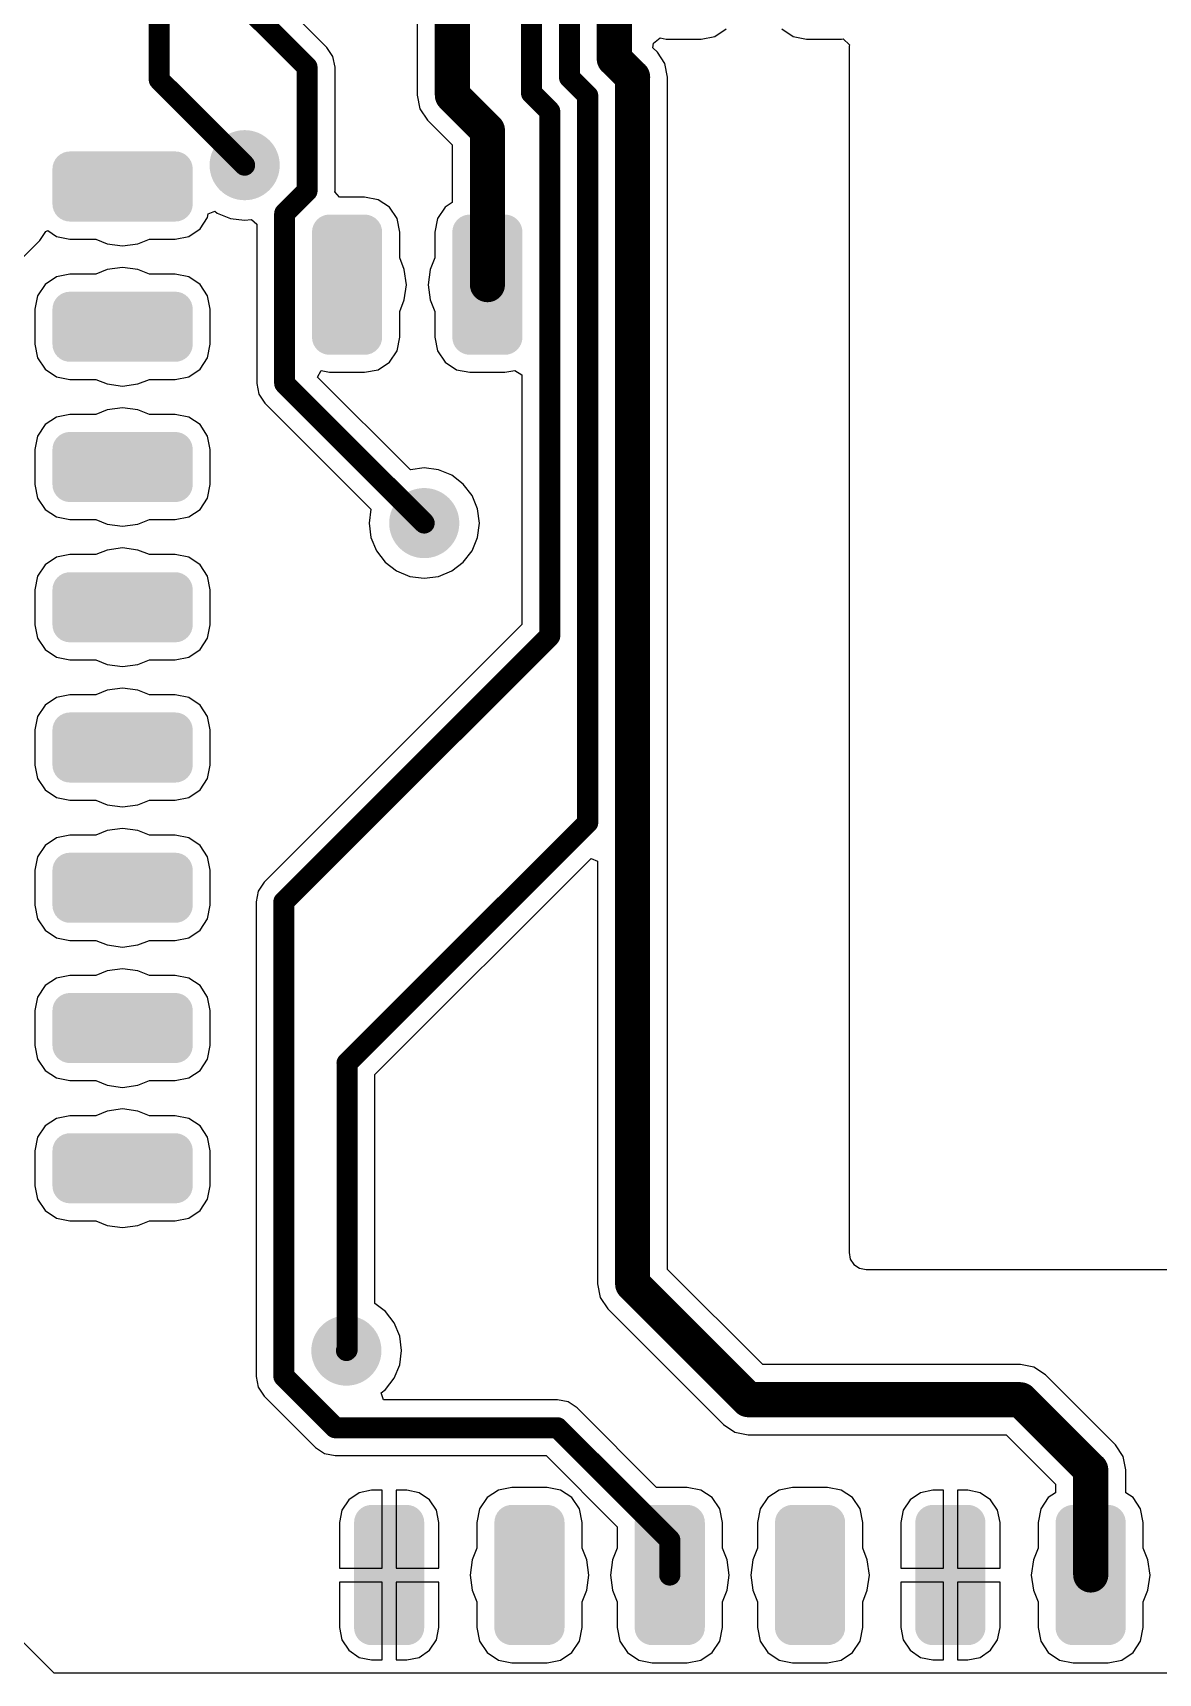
# Model space of a CAD drawing. Header units: millimetres. Extents: x 0 to 2.36, y 0 to 2.36.
# Drawn here: x 0.676 to 1.478, y 0 to 1.17 of the extents above; entities that cross this region are included whole.
import ezdxf

# ---------------------------------------------------------------- set-up
doc = ezdxf.new("R2010")
doc.units = ezdxf.units.MM
doc.header["$MEASUREMENT"] = 0
for name, color, linetype in [('PadHoleLayer', 156, 'Continuous'), ('TopLayer', 1, 'Continuous'), ('ViaHoleLayer', 16, 'Continuous')]:
    doc.layers.add(name, color=color, linetype=linetype)

# ---------------------------------------------------------------- blocks, each defined once
blk = doc.blocks.new('___6_______B_6')
at = {"layer": 'PadHoleLayer'}
h = blk.add_hatch(color=156, dxfattribs=at)
edge = h.paths.add_edge_path()
edge.add_arc((0, 0), 0.0169, 0, 360)
h = blk.add_hatch(color=156, dxfattribs=at)
edge = h.paths.add_edge_path()
edge.add_arc((0, -0.1), 0.0169, 0, 360)
h = blk.add_hatch(color=156, dxfattribs=at)
edge = h.paths.add_edge_path()
edge.add_arc((0, -0.2), 0.0169, 0, 360)
h = blk.add_hatch(color=156, dxfattribs=at)
edge = h.paths.add_edge_path()
edge.add_arc((0, -0.3), 0.0169, 0, 360)
h = blk.add_hatch(color=156, dxfattribs=at)
edge = h.paths.add_edge_path()
edge.add_arc((0, -0.4), 0.0169, 0, 360)
h = blk.add_hatch(color=156, dxfattribs=at)
edge = h.paths.add_edge_path()
edge.add_arc((0, -0.5), 0.0169, 0, 360)
at = {"layer": 'TopLayer'}
h = blk.add_hatch(color=1, dxfattribs=at)
edge = h.paths.add_edge_path()
edge.add_arc((0.0375, 0.0125), 0.0125, 0, 90)
edge.add_line((0.0375, 0.025), (-0.0375, 0.025))
edge.add_arc((-0.0375, 0.0125), 0.0125, 90, 180)
edge.add_line((-0.05, 0.0125), (-0.05, -0.0125))
edge.add_arc((-0.0375, -0.0125), 0.0125, 180, 270)
edge.add_line((-0.0375, -0.025), (0.0375, -0.025))
edge.add_arc((0.0375, -0.0125), 0.0125, 270, 360)
edge.add_line((0.05, -0.0125), (0.05, 0.0125))
h = blk.add_hatch(color=1, dxfattribs=at)
edge = h.paths.add_edge_path()
edge.add_arc((0.0375, -0.0875), 0.0125, 0, 90)
edge.add_line((0.0375, -0.075), (-0.0375, -0.075))
edge.add_arc((-0.0375, -0.0875), 0.0125, 90, 180)
edge.add_line((-0.05, -0.0875), (-0.05, -0.1125))
edge.add_arc((-0.0375, -0.1125), 0.0125, 180, 270)
edge.add_line((-0.0375, -0.125), (0.0375, -0.125))
edge.add_arc((0.0375, -0.1125), 0.0125, 270, 360)
edge.add_line((0.05, -0.1125), (0.05, -0.0875))
h = blk.add_hatch(color=1, dxfattribs=at)
edge = h.paths.add_edge_path()
edge.add_arc((0.0375, -0.1875), 0.0125, 0, 90)
edge.add_line((0.0375, -0.175), (-0.0375, -0.175))
edge.add_arc((-0.0375, -0.1875), 0.0125, 90, 180)
edge.add_line((-0.05, -0.1875), (-0.05, -0.2125))
edge.add_arc((-0.0375, -0.2125), 0.0125, 180, 270)
edge.add_line((-0.0375, -0.225), (0.0375, -0.225))
edge.add_arc((0.0375, -0.2125), 0.0125, 270, 360)
edge.add_line((0.05, -0.2125), (0.05, -0.1875))
h = blk.add_hatch(color=1, dxfattribs=at)
edge = h.paths.add_edge_path()
edge.add_arc((0.0375, -0.2875), 0.0125, 0, 90)
edge.add_line((0.0375, -0.275), (-0.0375, -0.275))
edge.add_arc((-0.0375, -0.2875), 0.0125, 90, 180)
edge.add_line((-0.05, -0.2875), (-0.05, -0.3125))
edge.add_arc((-0.0375, -0.3125), 0.0125, 180, 270)
edge.add_line((-0.0375, -0.325), (0.0375, -0.325))
edge.add_arc((0.0375, -0.3125), 0.0125, 270, 360)
edge.add_line((0.05, -0.3125), (0.05, -0.2875))
h = blk.add_hatch(color=1, dxfattribs=at)
edge = h.paths.add_edge_path()
edge.add_arc((0.0375, -0.3875), 0.0125, 0, 90)
edge.add_line((0.0375, -0.375), (-0.0375, -0.375))
edge.add_arc((-0.0375, -0.3875), 0.0125, 90, 180)
edge.add_line((-0.05, -0.3875), (-0.05, -0.4125))
edge.add_arc((-0.0375, -0.4125), 0.0125, 180, 270)
edge.add_line((-0.0375, -0.425), (0.0375, -0.425))
edge.add_arc((0.0375, -0.4125), 0.0125, 270, 360)
edge.add_line((0.05, -0.4125), (0.05, -0.3875))
h = blk.add_hatch(color=1, dxfattribs=at)
edge = h.paths.add_edge_path()
edge.add_arc((0.0375, -0.4875), 0.0125, 0, 90)
edge.add_line((0.0375, -0.475), (-0.0375, -0.475))
edge.add_arc((-0.0375, -0.4875), 0.0125, 90, 180)
edge.add_line((-0.05, -0.4875), (-0.05, -0.5125))
edge.add_arc((-0.0375, -0.5125), 0.0125, 180, 270)
edge.add_line((-0.0375, -0.525), (0.0375, -0.525))
edge.add_arc((0.0375, -0.5125), 0.0125, 270, 360)
edge.add_line((0.05, -0.5125), (0.05, -0.4875))
blk = doc.blocks.new('WEMOS_D1_MINI_11')
at = {"layer": 'PadHoleLayer'}
h = blk.add_hatch(color=156, dxfattribs=at)
edge = h.paths.add_edge_path()
edge.add_arc((0, 0.7), 0.0169, 0, 360)
h = blk.add_hatch(color=156, dxfattribs=at)
edge = h.paths.add_edge_path()
edge.add_arc((0.9, 0.7), 0.0169, 0, 360)
h = blk.add_hatch(color=156, dxfattribs=at)
edge = h.paths.add_edge_path()
edge.add_arc((0, 0.6), 0.0169, 0, 360)
h = blk.add_hatch(color=156, dxfattribs=at)
edge = h.paths.add_edge_path()
edge.add_arc((0.9, 0.6), 0.0169, 0, 360)
h = blk.add_hatch(color=156, dxfattribs=at)
edge = h.paths.add_edge_path()
edge.add_arc((0, 0.5), 0.0169, 0, 360)
h = blk.add_hatch(color=156, dxfattribs=at)
edge = h.paths.add_edge_path()
edge.add_arc((0.9, 0.5), 0.0169, 0, 360)
h = blk.add_hatch(color=156, dxfattribs=at)
edge = h.paths.add_edge_path()
edge.add_arc((0, 0.4), 0.0169, 0, 360)
h = blk.add_hatch(color=156, dxfattribs=at)
edge = h.paths.add_edge_path()
edge.add_arc((0.9, 0.4), 0.0169, 0, 360)
h = blk.add_hatch(color=156, dxfattribs=at)
edge = h.paths.add_edge_path()
edge.add_arc((0, 0.3), 0.0169, 0, 360)
h = blk.add_hatch(color=156, dxfattribs=at)
edge = h.paths.add_edge_path()
edge.add_arc((0.9, 0.3), 0.0169, 0, 360)
h = blk.add_hatch(color=156, dxfattribs=at)
edge = h.paths.add_edge_path()
edge.add_arc((0, 0.2), 0.0169, 0, 360)
h = blk.add_hatch(color=156, dxfattribs=at)
edge = h.paths.add_edge_path()
edge.add_arc((0.9, 0.2), 0.0169, 0, 360)
h = blk.add_hatch(color=156, dxfattribs=at)
edge = h.paths.add_edge_path()
edge.add_arc((0, 0.1), 0.0169, 0, 360)
h = blk.add_hatch(color=156, dxfattribs=at)
edge = h.paths.add_edge_path()
edge.add_arc((0.9, 0.1), 0.0169, 0, 360)
h = blk.add_hatch(color=156, dxfattribs=at)
edge = h.paths.add_edge_path()
edge.add_arc((0, 0), 0.0169, 0, 360)
h = blk.add_hatch(color=156, dxfattribs=at)
edge = h.paths.add_edge_path()
edge.add_arc((0.9, 0), 0.0169, 0, 360)
at = {"layer": 'TopLayer'}
h = blk.add_hatch(color=1, dxfattribs=at)
edge = h.paths.add_edge_path()
edge.add_arc((-0.0375, 0.6875), 0.0125, 180, 270)
edge.add_line((-0.0375, 0.675), (0.0375, 0.675))
edge.add_arc((0.0375, 0.6875), 0.0125, 270, 360)
edge.add_line((0.05, 0.6875), (0.05, 0.7125))
edge.add_arc((0.0375, 0.7125), 0.0125, 0, 90)
edge.add_line((0.0375, 0.725), (-0.0375, 0.725))
edge.add_arc((-0.0375, 0.7125), 0.0125, 90, 180)
edge.add_line((-0.05, 0.7125), (-0.05, 0.6875))
h = blk.add_hatch(color=1, dxfattribs=at)
edge = h.paths.add_edge_path()
edge.add_arc((0.8625, 0.6875), 0.0125, 180, 270)
edge.add_line((0.8625, 0.675), (0.9375, 0.675))
edge.add_arc((0.9375, 0.6875), 0.0125, 270, 360)
edge.add_line((0.95, 0.6875), (0.95, 0.7125))
edge.add_arc((0.9375, 0.7125), 0.0125, 0, 90)
edge.add_line((0.9375, 0.725), (0.8625, 0.725))
edge.add_arc((0.8625, 0.7125), 0.0125, 90, 180)
edge.add_line((0.85, 0.7125), (0.85, 0.6875))
h = blk.add_hatch(color=1, dxfattribs=at)
edge = h.paths.add_edge_path()
edge.add_arc((-0.0375, 0.5875), 0.0125, 180, 270)
edge.add_line((-0.0375, 0.575), (0.0375, 0.575))
edge.add_arc((0.0375, 0.5875), 0.0125, 270, 360)
edge.add_line((0.05, 0.5875), (0.05, 0.6125))
edge.add_arc((0.0375, 0.6125), 0.0125, 0, 90)
edge.add_line((0.0375, 0.625), (-0.0375, 0.625))
edge.add_arc((-0.0375, 0.6125), 0.0125, 90, 180)
edge.add_line((-0.05, 0.6125), (-0.05, 0.5875))
h = blk.add_hatch(color=1, dxfattribs=at)
edge = h.paths.add_edge_path()
edge.add_arc((0.8625, 0.5875), 0.0125, 180, 270)
edge.add_line((0.8625, 0.575), (0.9375, 0.575))
edge.add_arc((0.9375, 0.5875), 0.0125, 270, 360)
edge.add_line((0.95, 0.5875), (0.95, 0.6125))
edge.add_arc((0.9375, 0.6125), 0.0125, 0, 90)
edge.add_line((0.9375, 0.625), (0.8625, 0.625))
edge.add_arc((0.8625, 0.6125), 0.0125, 90, 180)
edge.add_line((0.85, 0.6125), (0.85, 0.5875))
h = blk.add_hatch(color=1, dxfattribs=at)
edge = h.paths.add_edge_path()
edge.add_arc((-0.0375, 0.4875), 0.0125, 180, 270)
edge.add_line((-0.0375, 0.475), (0.0375, 0.475))
edge.add_arc((0.0375, 0.4875), 0.0125, 270, 360)
edge.add_line((0.05, 0.4875), (0.05, 0.5125))
edge.add_arc((0.0375, 0.5125), 0.0125, 0, 90)
edge.add_line((0.0375, 0.525), (-0.0375, 0.525))
edge.add_arc((-0.0375, 0.5125), 0.0125, 90, 180)
edge.add_line((-0.05, 0.5125), (-0.05, 0.4875))
h = blk.add_hatch(color=1, dxfattribs=at)
edge = h.paths.add_edge_path()
edge.add_arc((0.8625, 0.4875), 0.0125, 180, 270)
edge.add_line((0.8625, 0.475), (0.9375, 0.475))
edge.add_arc((0.9375, 0.4875), 0.0125, 270, 360)
edge.add_line((0.95, 0.4875), (0.95, 0.5125))
edge.add_arc((0.9375, 0.5125), 0.0125, 0, 90)
edge.add_line((0.9375, 0.525), (0.8625, 0.525))
edge.add_arc((0.8625, 0.5125), 0.0125, 90, 180)
edge.add_line((0.85, 0.5125), (0.85, 0.4875))
h = blk.add_hatch(color=1, dxfattribs=at)
edge = h.paths.add_edge_path()
edge.add_arc((-0.0375, 0.3875), 0.0125, 180, 270)
edge.add_line((-0.0375, 0.375), (0.0375, 0.375))
edge.add_arc((0.0375, 0.3875), 0.0125, 270, 360)
edge.add_line((0.05, 0.3875), (0.05, 0.4125))
edge.add_arc((0.0375, 0.4125), 0.0125, 0, 90)
edge.add_line((0.0375, 0.425), (-0.0375, 0.425))
edge.add_arc((-0.0375, 0.4125), 0.0125, 90, 180)
edge.add_line((-0.05, 0.4125), (-0.05, 0.3875))
h = blk.add_hatch(color=1, dxfattribs=at)
edge = h.paths.add_edge_path()
edge.add_arc((0.8625, 0.3875), 0.0125, 180, 270)
edge.add_line((0.8625, 0.375), (0.9375, 0.375))
edge.add_arc((0.9375, 0.3875), 0.0125, 270, 360)
edge.add_line((0.95, 0.3875), (0.95, 0.4125))
edge.add_arc((0.9375, 0.4125), 0.0125, 0, 90)
edge.add_line((0.9375, 0.425), (0.8625, 0.425))
edge.add_arc((0.8625, 0.4125), 0.0125, 90, 180)
edge.add_line((0.85, 0.4125), (0.85, 0.3875))
h = blk.add_hatch(color=1, dxfattribs=at)
edge = h.paths.add_edge_path()
edge.add_arc((-0.0375, 0.2875), 0.0125, 180, 270)
edge.add_line((-0.0375, 0.275), (0.0375, 0.275))
edge.add_arc((0.0375, 0.2875), 0.0125, 270, 360)
edge.add_line((0.05, 0.2875), (0.05, 0.3125))
edge.add_arc((0.0375, 0.3125), 0.0125, 0, 90)
edge.add_line((0.0375, 0.325), (-0.0375, 0.325))
edge.add_arc((-0.0375, 0.3125), 0.0125, 90, 180)
edge.add_line((-0.05, 0.3125), (-0.05, 0.2875))
h = blk.add_hatch(color=1, dxfattribs=at)
edge = h.paths.add_edge_path()
edge.add_arc((0.8625, 0.2875), 0.0125, 180, 270)
edge.add_line((0.8625, 0.275), (0.9375, 0.275))
edge.add_arc((0.9375, 0.2875), 0.0125, 270, 360)
edge.add_line((0.95, 0.2875), (0.95, 0.3125))
edge.add_arc((0.9375, 0.3125), 0.0125, 0, 90)
edge.add_line((0.9375, 0.325), (0.8625, 0.325))
edge.add_arc((0.8625, 0.3125), 0.0125, 90, 180)
edge.add_line((0.85, 0.3125), (0.85, 0.2875))
h = blk.add_hatch(color=1, dxfattribs=at)
edge = h.paths.add_edge_path()
edge.add_arc((-0.0375, 0.1875), 0.0125, 180, 270)
edge.add_line((-0.0375, 0.175), (0.0375, 0.175))
edge.add_arc((0.0375, 0.1875), 0.0125, 270, 360)
edge.add_line((0.05, 0.1875), (0.05, 0.2125))
edge.add_arc((0.0375, 0.2125), 0.0125, 0, 90)
edge.add_line((0.0375, 0.225), (-0.0375, 0.225))
edge.add_arc((-0.0375, 0.2125), 0.0125, 90, 180)
edge.add_line((-0.05, 0.2125), (-0.05, 0.1875))
h = blk.add_hatch(color=1, dxfattribs=at)
edge = h.paths.add_edge_path()
edge.add_arc((0.8625, 0.1875), 0.0125, 180, 270)
edge.add_line((0.8625, 0.175), (0.9375, 0.175))
edge.add_arc((0.9375, 0.1875), 0.0125, 270, 360)
edge.add_line((0.95, 0.1875), (0.95, 0.2125))
edge.add_arc((0.9375, 0.2125), 0.0125, 0, 90)
edge.add_line((0.9375, 0.225), (0.8625, 0.225))
edge.add_arc((0.8625, 0.2125), 0.0125, 90, 180)
edge.add_line((0.85, 0.2125), (0.85, 0.1875))
h = blk.add_hatch(color=1, dxfattribs=at)
edge = h.paths.add_edge_path()
edge.add_arc((-0.0375, 0.0875), 0.0125, 180, 270)
edge.add_line((-0.0375, 0.075), (0.0375, 0.075))
edge.add_arc((0.0375, 0.0875), 0.0125, 270, 360)
edge.add_line((0.05, 0.0875), (0.05, 0.1125))
edge.add_arc((0.0375, 0.1125), 0.0125, 0, 90)
edge.add_line((0.0375, 0.125), (-0.0375, 0.125))
edge.add_arc((-0.0375, 0.1125), 0.0125, 90, 180)
edge.add_line((-0.05, 0.1125), (-0.05, 0.0875))
h = blk.add_hatch(color=1, dxfattribs=at)
edge = h.paths.add_edge_path()
edge.add_arc((0.8625, 0.0875), 0.0125, 180, 270)
edge.add_line((0.8625, 0.075), (0.9375, 0.075))
edge.add_arc((0.9375, 0.0875), 0.0125, 270, 360)
edge.add_line((0.95, 0.0875), (0.95, 0.1125))
edge.add_arc((0.9375, 0.1125), 0.0125, 0, 90)
edge.add_line((0.9375, 0.125), (0.8625, 0.125))
edge.add_arc((0.8625, 0.1125), 0.0125, 90, 180)
edge.add_line((0.85, 0.1125), (0.85, 0.0875))
h = blk.add_hatch(color=1, dxfattribs=at)
edge = h.paths.add_edge_path()
edge.add_arc((-0.0375, -0.0125), 0.0125, 180, 270)
edge.add_line((-0.0375, -0.025), (0.0375, -0.025))
edge.add_arc((0.0375, -0.0125), 0.0125, 270, 360)
edge.add_line((0.05, -0.0125), (0.05, 0.0125))
edge.add_arc((0.0375, 0.0125), 0.0125, 0, 90)
edge.add_line((0.0375, 0.025), (-0.0375, 0.025))
edge.add_arc((-0.0375, 0.0125), 0.0125, 90, 180)
edge.add_line((-0.05, 0.0125), (-0.05, -0.0125))
h = blk.add_hatch(color=1, dxfattribs=at)
edge = h.paths.add_edge_path()
edge.add_arc((0.8625, -0.0125), 0.0125, 180, 270)
edge.add_line((0.8625, -0.025), (0.9375, -0.025))
edge.add_arc((0.9375, -0.0125), 0.0125, 270, 360)
edge.add_line((0.95, -0.0125), (0.95, 0.0125))
edge.add_arc((0.9375, 0.0125), 0.0125, 0, 90)
edge.add_line((0.9375, 0.025), (0.8625, 0.025))
edge.add_arc((0.8625, 0.0125), 0.0125, 90, 180)
edge.add_line((0.85, 0.0125), (0.85, -0.0125))
blk = doc.blocks.new('JUMPER2_20')
at = {"layer": 'PadHoleLayer'}
h = blk.add_hatch(color=156, dxfattribs=at)
edge = h.paths.add_edge_path()
edge.add_arc((0, 0), 0.0169, 0, 360)
h = blk.add_hatch(color=156, dxfattribs=at)
edge = h.paths.add_edge_path()
edge.add_arc((0.1, 0), 0.0169, 0, 360)
at = {"layer": 'TopLayer'}
h = blk.add_hatch(color=1, dxfattribs=at)
edge = h.paths.add_edge_path()
edge.add_arc((-0.0125, 0.0375), 0.0125, 90, 180)
edge.add_line((-0.025, 0.0375), (-0.025, -0.0375))
edge.add_arc((-0.0125, -0.0375), 0.0125, 180, 270)
edge.add_line((-0.0125, -0.05), (0.0125, -0.05))
edge.add_arc((0.0125, -0.0375), 0.0125, 270, 360)
edge.add_line((0.025, -0.0375), (0.025, 0.0375))
edge.add_arc((0.0125, 0.0375), 0.0125, 0, 90)
edge.add_line((0.0125, 0.05), (-0.0125, 0.05))
h = blk.add_hatch(color=1, dxfattribs=at)
edge = h.paths.add_edge_path()
edge.add_arc((0.0875, 0.0375), 0.0125, 90, 180)
edge.add_line((0.075, 0.0375), (0.075, -0.0375))
edge.add_arc((0.0875, -0.0375), 0.0125, 180, 270)
edge.add_line((0.0875, -0.05), (0.1125, -0.05))
edge.add_arc((0.1125, -0.0375), 0.0125, 270, 360)
edge.add_line((0.125, -0.0375), (0.125, 0.0375))
edge.add_arc((0.1125, 0.0375), 0.0125, 0, 90)
edge.add_line((0.1125, 0.05), (0.0875, 0.05))

msp = doc.modelspace()

# ---------------------------------------------------------------- hatches: boundary and pattern name
at = {"layer": 'TopLayer'}
h = msp.add_hatch(color=1, dxfattribs=at)
edge = h.paths.add_edge_path()
edge.add_arc((0.827, 1.0752), 0.025, 0, 360)
h = msp.add_hatch(color=1, dxfattribs=at)
edge = h.paths.add_edge_path()
edge.add_arc((0.955, 0.82), 0.025, 0, 360)
h = msp.add_hatch(color=1, dxfattribs=at)
edge = h.paths.add_edge_path()
edge.add_arc((0.8995, 0.23), 0.025, 0, 360)
at = {"layer": 'ViaHoleLayer'}
h = msp.add_hatch(color=16, dxfattribs=at)
edge = h.paths.add_edge_path()
edge.add_arc((0.827, 1.0752), 0.014, 0, 360)
h = msp.add_hatch(color=16, dxfattribs=at)
edge = h.paths.add_edge_path()
edge.add_arc((0.955, 0.82), 0.014, 0, 360)
h = msp.add_hatch(color=16, dxfattribs=at)
edge = h.paths.add_edge_path()
edge.add_arc((0.8995, 0.23), 0.014, 0, 360)

# ---------------------------------------------------------------- linework, layer by layer
at = {"layer": 'TopLayer'}
for p, q in [((0.95, 1.305), (0.95, 1.125)), ((0.8856, 1.1591), (0.8283, 1.2163)), ((1.1621, 1.1669), (1.1702, 1.1723)), ((1.2098, 1.1723), (1.2179, 1.1669)), ((0.8899, 1.1527), (0.8856, 1.1591)), ((1.118, 1.1588), (1.1183, 1.1623)), ((1.1212, 1.1557), (1.118, 1.1588)), ((1.1183, 1.1623), (1.1231, 1.1659)), ((1.1231, 1.1659), (1.1275, 1.165)), ((1.1275, 1.165), (1.1525, 1.165)), ((1.1525, 1.165), (1.1621, 1.1669)), ((1.2179, 1.1669), (1.2275, 1.165)), ((1.2275, 1.165), (1.2525, 1.165)), ((1.2525, 1.165), (1.2537, 1.1653)), ((1.2537, 1.1653), (1.258, 1.161)), ((1.258, 1.161), (1.2578, 1.16)), ((1.2578, 1.16), (1.2578, 0.3)), ((0.8914, 1.1451), (0.8899, 1.1527)), ((1.1266, 1.1476), (1.1212, 1.1557)), ((1.1285, 1.138), (1.1266, 1.1476)), ((0.8914, 1.0568), (0.8914, 1.1451)), ((1.1285, 0.2878), (1.1285, 1.138)), ((0.95, 1.125), (0.9519, 1.1154)), ((0.9519, 1.1154), (0.9573, 1.1073)), ((0.9573, 1.1073), (0.975, 1.0897)), ((0.975, 1.0897), (0.975, 1.0486)), ((0.8913, 1.0563), (0.8914, 1.0568)), ((0.8945, 1.0525), (0.8913, 1.0563)), ((0.8011, 1.0406), (0.8058, 1.0423)), ((0.8058, 1.0423), (0.8073, 1.0411)), ((0.8073, 1.0411), (0.8168, 1.0372)), ((0.9125, 1.0525), (0.8945, 1.0525)), ((0.9221, 1.0506), (0.9125, 1.0525)), ((0.9302, 1.0452), (0.9221, 1.0506)), ((0.9356, 1.0371), (0.9302, 1.0452)), ((0.9698, 1.0452), (0.9644, 1.0371)), ((0.975, 1.0486), (0.9698, 1.0452)), ((0.7871, 1.0244), (0.7952, 1.0298)), ((0.7952, 1.0298), (0.8006, 1.0379)), ((0.8006, 1.0379), (0.8011, 1.0406)), ((0.8168, 1.0372), (0.827, 1.0359)), ((0.827, 1.0359), (0.8319, 1.0365)), ((0.8319, 1.0365), (0.8356, 1.0332)), ((0.8356, 1.0332), (0.8356, 0.9195)), ((0.9375, 1.0275), (0.9356, 1.0371)), ((0.9644, 1.0371), (0.9625, 1.0275)), ((0.5449, 0.8854), (0.6811, 1.0216)), ((0.6811, 1.0216), (0.6854, 1.028)), ((0.6854, 1.028), (0.6867, 1.0286)), ((0.6867, 1.0286), (0.6929, 1.0244)), ((0.6929, 1.0244), (0.7025, 1.0225)), ((0.7025, 1.0225), (0.7209, 1.0225)), ((0.7209, 1.0225), (0.7291, 1.0192)), ((0.7291, 1.0192), (0.74, 1.0177)), ((0.74, 1.0177), (0.7509, 1.0192)), ((0.7509, 1.0192), (0.7591, 1.0225)), ((0.7591, 1.0225), (0.7775, 1.0225)), ((0.7775, 1.0225), (0.7871, 1.0244)), ((0.9375, 1.0091), (0.9375, 1.0275)), ((0.9625, 1.0275), (0.9625, 1.0091)), ((0.9408, 1.0009), (0.9375, 1.0091)), ((0.9625, 1.0091), (0.9592, 1.0009)), ((0.6929, 0.9956), (0.6848, 0.9902)), ((0.7025, 0.9975), (0.6929, 0.9956)), ((0.7209, 0.9975), (0.7025, 0.9975)), ((0.7291, 1.0008), (0.7209, 0.9975)), ((0.74, 1.0023), (0.7291, 1.0008)), ((0.7509, 1.0008), (0.74, 1.0023)), ((0.7591, 0.9975), (0.7509, 1.0008)), ((0.7775, 0.9975), (0.7591, 0.9975)), ((0.7871, 0.9956), (0.7775, 0.9975)), ((0.7952, 0.9902), (0.7871, 0.9956)), ((0.9423, 0.99), (0.9408, 1.0009)), ((0.9592, 1.0009), (0.9577, 0.99)), ((0.6848, 0.9902), (0.6794, 0.9821)), ((0.8006, 0.9821), (0.7952, 0.9902)), ((0.9408, 0.9791), (0.9423, 0.99)), ((0.9577, 0.99), (0.9592, 0.9791)), ((0.6794, 0.9821), (0.6775, 0.9725)), ((0.6775, 0.9725), (0.6775, 0.9475)), ((0.8025, 0.9725), (0.8006, 0.9821)), ((0.8025, 0.9475), (0.8025, 0.9725)), ((0.9375, 0.9709), (0.9408, 0.9791)), ((0.9375, 0.9525), (0.9375, 0.9709)), ((0.9592, 0.9791), (0.9625, 0.9709)), ((0.9625, 0.9709), (0.9625, 0.9525)), ((0.6775, 0.9475), (0.6794, 0.9379)), ((0.8006, 0.9379), (0.8025, 0.9475)), ((0.9356, 0.9429), (0.9375, 0.9525)), ((0.9625, 0.9525), (0.9644, 0.9429)), ((0.6794, 0.9379), (0.6848, 0.9298)), ((0.7952, 0.9298), (0.8006, 0.9379)), ((0.9302, 0.9348), (0.9356, 0.9429)), ((0.9644, 0.9429), (0.9698, 0.9348)), ((0.6848, 0.9298), (0.6929, 0.9244)), ((0.6929, 0.9244), (0.7025, 0.9225)), ((0.7775, 0.9225), (0.7871, 0.9244)), ((0.7871, 0.9244), (0.7952, 0.9298)), ((0.879, 0.9241), (0.8815, 0.9287)), ((0.9451, 0.858), (0.879, 0.9241)), ((0.8815, 0.9287), (0.8875, 0.9275)), ((0.8875, 0.9275), (0.9125, 0.9275)), ((0.9125, 0.9275), (0.9221, 0.9294)), ((0.9221, 0.9294), (0.9302, 0.9348)), ((0.9698, 0.9348), (0.9779, 0.9294)), ((0.9779, 0.9294), (0.9875, 0.9275)), ((0.9875, 0.9275), (1.0125, 0.9275)), ((1.0125, 0.9275), (1.0196, 0.9289)), ((1.0196, 0.9289), (1.0246, 0.9256)), ((1.0246, 0.9256), (1.0246, 0.7477)), ((0.7025, 0.9225), (0.7209, 0.9225)), ((0.7209, 0.9225), (0.7291, 0.9192)), ((0.7291, 0.9192), (0.74, 0.9177)), ((0.74, 0.9177), (0.7509, 0.9192)), ((0.7509, 0.9192), (0.7591, 0.9225)), ((0.7591, 0.9225), (0.7775, 0.9225)), ((0.8356, 0.9195), (0.8371, 0.9119)), ((0.7291, 0.9008), (0.7209, 0.8975)), ((0.74, 0.9023), (0.7291, 0.9008)), ((0.7509, 0.9008), (0.74, 0.9023)), ((0.7591, 0.8975), (0.7509, 0.9008)), ((0.8371, 0.9119), (0.8414, 0.9054)), ((0.8414, 0.9054), (0.917, 0.8299)), ((0.6848, 0.8902), (0.6794, 0.8821)), ((0.6929, 0.8956), (0.6848, 0.8902)), ((0.7025, 0.8975), (0.6929, 0.8956)), ((0.7209, 0.8975), (0.7025, 0.8975)), ((0.7775, 0.8975), (0.7591, 0.8975)), ((0.7871, 0.8956), (0.7775, 0.8975)), ((0.7952, 0.8902), (0.7871, 0.8956)), ((0.8006, 0.8821), (0.7952, 0.8902)), ((0.6794, 0.8821), (0.6775, 0.8725)), ((0.8025, 0.8725), (0.8006, 0.8821)), ((0.6775, 0.8725), (0.6775, 0.8475)), ((0.8025, 0.8475), (0.8025, 0.8725)), ((0.955, 0.8593), (0.9451, 0.858)), ((0.9652, 0.858), (0.955, 0.8593)), ((0.9747, 0.8541), (0.9652, 0.858)), ((0.9828, 0.8478), (0.9747, 0.8541)), ((0.6775, 0.8475), (0.6794, 0.8379)), ((0.8006, 0.8379), (0.8025, 0.8475)), ((0.9891, 0.8397), (0.9828, 0.8478)), ((0.6794, 0.8379), (0.6848, 0.8298)), ((0.7952, 0.8298), (0.8006, 0.8379)), ((0.993, 0.8302), (0.9891, 0.8397)), ((0.6848, 0.8298), (0.6929, 0.8244)), ((0.6929, 0.8244), (0.7025, 0.8225)), ((0.7025, 0.8225), (0.7209, 0.8225)), ((0.7209, 0.8225), (0.7291, 0.8192)), ((0.7291, 0.8192), (0.74, 0.8177)), ((0.74, 0.8177), (0.7509, 0.8192)), ((0.7509, 0.8192), (0.7591, 0.8225)), ((0.7591, 0.8225), (0.7775, 0.8225)), ((0.7775, 0.8225), (0.7871, 0.8244)), ((0.7871, 0.8244), (0.7952, 0.8298)), ((0.917, 0.8299), (0.9157, 0.82)), ((0.9157, 0.82), (0.917, 0.8098)), ((0.9943, 0.82), (0.993, 0.8302)), ((0.993, 0.8098), (0.9943, 0.82)), ((0.917, 0.8098), (0.9209, 0.8003)), ((0.9891, 0.8003), (0.993, 0.8098)), ((0.6929, 0.7956), (0.6848, 0.7902)), ((0.7025, 0.7975), (0.6929, 0.7956)), ((0.7209, 0.7975), (0.7025, 0.7975)), ((0.7291, 0.8008), (0.7209, 0.7975)), ((0.74, 0.8023), (0.7291, 0.8008)), ((0.7509, 0.8008), (0.74, 0.8023)), ((0.7591, 0.7975), (0.7509, 0.8008)), ((0.7775, 0.7975), (0.7591, 0.7975)), ((0.7871, 0.7956), (0.7775, 0.7975)), ((0.7952, 0.7902), (0.7871, 0.7956)), ((0.9209, 0.8003), (0.9272, 0.7922)), ((0.9828, 0.7922), (0.9891, 0.8003)), ((0.6848, 0.7902), (0.6794, 0.7821)), ((0.8006, 0.7821), (0.7952, 0.7902)), ((0.9272, 0.7922), (0.9353, 0.7859)), ((0.9353, 0.7859), (0.9448, 0.782)), ((0.9652, 0.782), (0.9747, 0.7859)), ((0.9747, 0.7859), (0.9828, 0.7922)), ((0.6794, 0.7821), (0.6775, 0.7725)), ((0.6775, 0.7725), (0.6775, 0.7475)), ((0.8025, 0.7725), (0.8006, 0.7821)), ((0.8025, 0.7475), (0.8025, 0.7725)), ((0.9448, 0.782), (0.955, 0.7807)), ((0.955, 0.7807), (0.9652, 0.782)), ((0.6775, 0.7475), (0.6794, 0.7379)), ((0.6794, 0.7379), (0.6848, 0.7298)), ((0.7952, 0.7298), (0.8006, 0.7379)), ((0.8006, 0.7379), (0.8025, 0.7475)), ((1.0246, 0.7477), (0.8409, 0.5641)), ((0.6848, 0.7298), (0.6929, 0.7244)), ((0.7871, 0.7244), (0.7952, 0.7298)), ((0.6929, 0.7244), (0.7025, 0.7225)), ((0.7025, 0.7225), (0.7209, 0.7225)), ((0.7209, 0.7225), (0.7291, 0.7192)), ((0.7291, 0.7192), (0.74, 0.7177)), ((0.74, 0.7177), (0.7509, 0.7192)), ((0.7509, 0.7192), (0.7591, 0.7225)), ((0.7591, 0.7225), (0.7775, 0.7225)), ((0.7775, 0.7225), (0.7871, 0.7244)), ((0.74, 0.7023), (0.7291, 0.7008)), ((0.7509, 0.7008), (0.74, 0.7023)), ((0.6912, 0), (0, 0.6912)), ((0.6848, 0.6902), (0.6794, 0.6821)), ((0.6929, 0.6956), (0.6848, 0.6902)), ((0.7025, 0.6975), (0.6929, 0.6956)), ((0.7209, 0.6975), (0.7025, 0.6975)), ((0.7291, 0.7008), (0.7209, 0.6975)), ((0.7591, 0.6975), (0.7509, 0.7008)), ((0.7775, 0.6975), (0.7591, 0.6975)), ((0.7871, 0.6956), (0.7775, 0.6975)), ((0.7952, 0.6902), (0.7871, 0.6956)), ((0.8006, 0.6821), (0.7952, 0.6902)), ((0.6794, 0.6821), (0.6775, 0.6725)), ((0.8025, 0.6725), (0.8006, 0.6821)), ((0.6775, 0.6725), (0.6775, 0.6475)), ((0.8025, 0.6475), (0.8025, 0.6725)), ((0.6775, 0.6475), (0.6794, 0.6379)), ((0.8006, 0.6379), (0.8025, 0.6475)), ((0.6794, 0.6379), (0.6848, 0.6298)), ((0.7952, 0.6298), (0.8006, 0.6379)), ((0.6848, 0.6298), (0.6929, 0.6244)), ((0.6929, 0.6244), (0.7025, 0.6225)), ((0.7025, 0.6225), (0.7209, 0.6225)), ((0.7209, 0.6225), (0.7291, 0.6192)), ((0.7509, 0.6192), (0.7591, 0.6225)), ((0.7591, 0.6225), (0.7775, 0.6225)), ((0.7775, 0.6225), (0.7871, 0.6244)), ((0.7871, 0.6244), (0.7952, 0.6298)), ((0.7291, 0.6192), (0.74, 0.6177)), ((0.74, 0.6177), (0.7509, 0.6192)), ((0.7025, 0.5975), (0.6929, 0.5956)), ((0.7209, 0.5975), (0.7025, 0.5975)), ((0.7291, 0.6008), (0.7209, 0.5975)), ((0.74, 0.6023), (0.7291, 0.6008)), ((0.7509, 0.6008), (0.74, 0.6023)), ((0.7591, 0.5975), (0.7509, 0.6008)), ((0.7775, 0.5975), (0.7591, 0.5975)), ((0.7871, 0.5956), (0.7775, 0.5975)), ((0.6848, 0.5902), (0.6794, 0.5821)), ((0.6929, 0.5956), (0.6848, 0.5902)), ((0.7952, 0.5902), (0.7871, 0.5956)), ((0.8006, 0.5821), (0.7952, 0.5902)), ((0.6794, 0.5821), (0.6775, 0.5725)), ((0.8025, 0.5725), (0.8006, 0.5821)), ((0.9199, 0.4268), (1.0739, 0.5808)), ((1.0739, 0.5808), (1.0785, 0.5789)), ((1.0785, 0.5789), (1.0785, 0.2775)), ((0.6775, 0.5725), (0.6775, 0.5475)), ((0.8025, 0.5475), (0.8025, 0.5725)), ((0.8409, 0.5641), (0.8366, 0.5576)), ((0.8366, 0.5576), (0.8351, 0.55)), ((0.8351, 0.55), (0.8351, 0.2116)), ((0.6775, 0.5475), (0.6794, 0.5379)), ((0.8006, 0.5379), (0.8025, 0.5475)), ((0.6794, 0.5379), (0.6848, 0.5298)), ((0.6848, 0.5298), (0.6929, 0.5244)), ((0.7871, 0.5244), (0.7952, 0.5298)), ((0.7952, 0.5298), (0.8006, 0.5379)), ((0.6929, 0.5244), (0.7025, 0.5225)), ((0.7025, 0.5225), (0.7209, 0.5225)), ((0.7209, 0.5225), (0.7291, 0.5192)), ((0.7291, 0.5192), (0.74, 0.5177)), ((0.74, 0.5177), (0.7509, 0.5192)), ((0.7509, 0.5192), (0.7591, 0.5225)), ((0.7591, 0.5225), (0.7775, 0.5225)), ((0.7775, 0.5225), (0.7871, 0.5244)), ((0.6929, 0.4956), (0.6848, 0.4902)), ((0.7025, 0.4975), (0.6929, 0.4956)), ((0.7209, 0.4975), (0.7025, 0.4975)), ((0.7291, 0.5008), (0.7209, 0.4975)), ((0.74, 0.5023), (0.7291, 0.5008)), ((0.7509, 0.5008), (0.74, 0.5023)), ((0.7591, 0.4975), (0.7509, 0.5008)), ((0.7775, 0.4975), (0.7591, 0.4975)), ((0.7871, 0.4956), (0.7775, 0.4975)), ((0.7952, 0.4902), (0.7871, 0.4956)), ((0.6794, 0.4821), (0.6775, 0.4725)), ((0.6848, 0.4902), (0.6794, 0.4821)), ((0.8006, 0.4821), (0.7952, 0.4902)), ((0.8025, 0.4725), (0.8006, 0.4821)), ((0.6775, 0.4725), (0.6775, 0.4475)), ((0.8025, 0.4475), (0.8025, 0.4725)), ((0.6775, 0.4475), (0.6794, 0.4379)), ((0.8006, 0.4379), (0.8025, 0.4475)), ((0.6794, 0.4379), (0.6848, 0.4298)), ((0.7952, 0.4298), (0.8006, 0.4379)), ((0.6848, 0.4298), (0.6929, 0.4244)), ((0.6929, 0.4244), (0.7025, 0.4225)), ((0.7025, 0.4225), (0.7209, 0.4225)), ((0.7209, 0.4225), (0.7291, 0.4192)), ((0.7509, 0.4192), (0.7591, 0.4225)), ((0.7591, 0.4225), (0.7775, 0.4225)), ((0.7775, 0.4225), (0.7871, 0.4244)), ((0.7871, 0.4244), (0.7952, 0.4298)), ((0.9199, 0.2635), (0.9199, 0.4268)), ((0.7291, 0.4192), (0.74, 0.4177)), ((0.74, 0.4177), (0.7509, 0.4192)), ((0.7291, 0.4008), (0.7209, 0.3975)), ((0.74, 0.4023), (0.7291, 0.4008)), ((0.7509, 0.4008), (0.74, 0.4023)), ((0.7591, 0.3975), (0.7509, 0.4008)), ((0.6848, 0.3902), (0.6794, 0.3821)), ((0.6929, 0.3956), (0.6848, 0.3902)), ((0.7025, 0.3975), (0.6929, 0.3956)), ((0.7209, 0.3975), (0.7025, 0.3975)), ((0.7775, 0.3975), (0.7591, 0.3975)), ((0.7871, 0.3956), (0.7775, 0.3975)), ((0.7952, 0.3902), (0.7871, 0.3956)), ((0.8006, 0.3821), (0.7952, 0.3902)), ((0.6794, 0.3821), (0.6775, 0.3725)), ((0.8025, 0.3725), (0.8006, 0.3821)), ((0.6775, 0.3725), (0.6775, 0.3475)), ((0.8025, 0.3475), (0.8025, 0.3725)), ((0.6775, 0.3475), (0.6794, 0.3379)), ((0.8006, 0.3379), (0.8025, 0.3475)), ((0.6794, 0.3379), (0.6848, 0.3298)), ((0.6848, 0.3298), (0.6929, 0.3244)), ((0.7871, 0.3244), (0.7952, 0.3298)), ((0.7952, 0.3298), (0.8006, 0.3379)), ((0.6929, 0.3244), (0.7025, 0.3225)), ((0.7025, 0.3225), (0.7209, 0.3225)), ((0.7209, 0.3225), (0.7291, 0.3192)), ((0.7291, 0.3192), (0.74, 0.3177)), ((0.74, 0.3177), (0.7509, 0.3192)), ((0.7509, 0.3192), (0.7591, 0.3225)), ((0.7591, 0.3225), (0.7775, 0.3225)), ((0.7775, 0.3225), (0.7871, 0.3244)), ((1.2578, 0.3), (1.2587, 0.2953)), ((1.2587, 0.2953), (1.2613, 0.2913)), ((1.1963, 0.22), (1.1285, 0.2878)), ((1.2613, 0.2913), (1.2653, 0.2887)), ((1.2653, 0.2887), (1.27, 0.2878)), ((1.27, 0.2878), (1.55, 0.2878)), ((1.0785, 0.2775), (1.0804, 0.2679)), ((0.9273, 0.2578), (0.9199, 0.2635)), ((0.9336, 0.2497), (0.9273, 0.2578)), ((1.0804, 0.2679), (1.0858, 0.2598)), ((1.0858, 0.2598), (1.1683, 0.1773)), ((0.9375, 0.2402), (0.9336, 0.2497)), ((0.9388, 0.23), (0.9375, 0.2402)), ((0.9375, 0.2198), (0.9388, 0.23)), ((0.8351, 0.2116), (0.8366, 0.204)), ((0.9336, 0.2103), (0.9375, 0.2198)), ((1.38, 0.22), (1.1963, 0.22)), ((1.3896, 0.2181), (1.38, 0.22)), ((1.3977, 0.2127), (1.3896, 0.2181)), ((1.4477, 0.1627), (1.3977, 0.2127)), ((0.8366, 0.204), (0.8409, 0.1975)), ((0.9243, 0.1999), (0.9273, 0.2022)), ((0.926, 0.1949), (0.9243, 0.1999)), ((0.9273, 0.2022), (0.9336, 0.2103)), ((0.8409, 0.1975), (0.8775, 0.1609)), ((1.05, 0.1949), (0.926, 0.1949)), ((1.0576, 0.1934), (1.05, 0.1949)), ((1.0641, 0.1891), (1.0576, 0.1934)), ((1.1206, 0.1325), (1.0641, 0.1891)), ((1.1683, 0.1773), (1.1764, 0.1719)), ((1.1764, 0.1719), (1.186, 0.17)), ((1.186, 0.17), (1.3697, 0.17)), ((1.3697, 0.17), (1.405, 0.1347)), ((0.8775, 0.1609), (0.884, 0.1566)), ((0.884, 0.1566), (0.8916, 0.1551)), ((0.8916, 0.1551), (1.0418, 0.1551)), ((1.0418, 0.1551), (1.0925, 0.1044)), ((1.4531, 0.1546), (1.4477, 0.1627)), ((1.455, 0.145), (1.4531, 0.1546)), ((1.455, 0.1286), (1.455, 0.145)), ((0.9087, 0.1287), (0.9013, 0.1237)), ((0.9175, 0.1304), (0.9087, 0.1287)), ((0.925, 0.1304), (0.9175, 0.1304)), ((0.925, 0.075), (0.925, 0.1304)), ((0.9425, 0.1304), (0.935, 0.1304)), ((0.935, 0.1304), (0.935, 0.075)), ((0.9513, 0.1287), (0.9425, 0.1304)), ((0.9587, 0.1237), (0.9513, 0.1287)), ((1.0079, 0.1306), (0.9998, 0.1252)), ((1.0175, 0.1325), (1.0079, 0.1306)), ((1.0425, 0.1325), (1.0175, 0.1325)), ((1.0521, 0.1306), (1.0425, 0.1325)), ((1.0602, 0.1252), (1.0521, 0.1306)), ((1.1425, 0.1325), (1.1206, 0.1325)), ((1.1521, 0.1306), (1.1425, 0.1325)), ((1.1602, 0.1252), (1.1521, 0.1306)), ((1.2079, 0.1306), (1.1998, 0.1252)), ((1.2175, 0.1325), (1.2079, 0.1306)), ((1.2425, 0.1325), (1.2175, 0.1325)), ((1.2521, 0.1306), (1.2425, 0.1325)), ((1.2602, 0.1252), (1.2521, 0.1306)), ((1.3087, 0.1287), (1.3013, 0.1237)), ((1.3175, 0.1304), (1.3087, 0.1287)), ((1.325, 0.1304), (1.3175, 0.1304)), ((1.325, 0.075), (1.325, 0.1304)), ((1.3425, 0.1304), (1.335, 0.1304)), ((1.335, 0.1304), (1.335, 0.075)), ((1.3513, 0.1287), (1.3425, 0.1304)), ((1.3587, 0.1237), (1.3513, 0.1287)), ((1.405, 0.1347), (1.405, 0.1286)), ((0.9013, 0.1237), (0.8963, 0.1163)), ((0.9637, 0.1163), (0.9587, 0.1237)), ((0.9944, 0.1171), (0.9925, 0.1075)), ((0.9998, 0.1252), (0.9944, 0.1171)), ((1.0656, 0.1171), (1.0602, 0.1252)), ((1.0675, 0.1075), (1.0656, 0.1171)), ((1.1656, 0.1171), (1.1602, 0.1252)), ((1.1675, 0.1075), (1.1656, 0.1171)), ((1.1944, 0.1171), (1.1925, 0.1075)), ((1.1998, 0.1252), (1.1944, 0.1171)), ((1.2656, 0.1171), (1.2602, 0.1252)), ((1.2675, 0.1075), (1.2656, 0.1171)), ((1.3013, 0.1237), (1.2963, 0.1163)), ((1.3637, 0.1163), (1.3587, 0.1237)), ((1.3944, 0.1171), (1.3925, 0.1075)), ((1.3998, 0.1252), (1.3944, 0.1171)), ((1.405, 0.1286), (1.3998, 0.1252)), ((1.4602, 0.1252), (1.455, 0.1286)), ((1.4656, 0.1171), (1.4602, 0.1252)), ((1.4675, 0.1075), (1.4656, 0.1171)), ((0.8963, 0.1163), (0.8946, 0.1075)), ((0.8946, 0.1075), (0.8946, 0.075)), ((0.9654, 0.1075), (0.9637, 0.1163)), ((0.9654, 0.075), (0.9654, 0.1075)), ((0.9925, 0.1075), (0.9925, 0.0891)), ((1.0675, 0.0891), (1.0675, 0.1075)), ((1.1675, 0.0891), (1.1675, 0.1075)), ((1.1925, 0.1075), (1.1925, 0.0891)), ((1.2675, 0.0891), (1.2675, 0.1075)), ((1.2963, 0.1163), (1.2946, 0.1075)), ((1.2946, 0.1075), (1.2946, 0.075)), ((1.3654, 0.1075), (1.3637, 0.1163)), ((1.3654, 0.075), (1.3654, 0.1075)), ((1.3925, 0.1075), (1.3925, 0.0891)), ((1.4675, 0.0891), (1.4675, 0.1075)), ((1.0925, 0.1044), (1.0925, 0.0891)), ((0.9925, 0.0891), (0.9892, 0.0809)), ((1.0708, 0.0809), (1.0675, 0.0891)), ((1.0925, 0.0891), (1.0892, 0.0809)), ((1.1708, 0.0809), (1.1675, 0.0891)), ((1.1925, 0.0891), (1.1892, 0.0809)), ((1.2708, 0.0809), (1.2675, 0.0891)), ((1.3925, 0.0891), (1.3892, 0.0809)), ((1.4708, 0.0809), (1.4675, 0.0891)), ((0.8946, 0.075), (0.925, 0.075)), ((0.935, 0.075), (0.9654, 0.075)), ((0.9892, 0.0809), (0.9877, 0.07)), ((1.0723, 0.07), (1.0708, 0.0809)), ((1.0892, 0.0809), (1.0877, 0.07)), ((1.1723, 0.07), (1.1708, 0.0809)), ((1.1892, 0.0809), (1.1877, 0.07)), ((1.2723, 0.07), (1.2708, 0.0809)), ((1.2946, 0.075), (1.325, 0.075)), ((1.335, 0.075), (1.3654, 0.075)), ((1.3892, 0.0809), (1.3877, 0.07)), ((1.4723, 0.07), (1.4708, 0.0809)), ((0.925, 0.065), (0.8946, 0.065)), ((0.8946, 0.065), (0.8946, 0.0325)), ((0.925, 0.0096), (0.925, 0.065)), ((0.9654, 0.065), (0.935, 0.065)), ((0.935, 0.065), (0.935, 0.0096)), ((0.9654, 0.0325), (0.9654, 0.065)), ((0.9877, 0.07), (0.9892, 0.0591)), ((0.9892, 0.0591), (0.9925, 0.0509)), ((1.0675, 0.0509), (1.0708, 0.0591)), ((1.0708, 0.0591), (1.0723, 0.07)), ((1.0877, 0.07), (1.0892, 0.0591)), ((1.0892, 0.0591), (1.0925, 0.0509)), ((1.1675, 0.0509), (1.1708, 0.0591)), ((1.1708, 0.0591), (1.1723, 0.07)), ((1.1877, 0.07), (1.1892, 0.0591)), ((1.1892, 0.0591), (1.1925, 0.0509)), ((1.2675, 0.0509), (1.2708, 0.0591)), ((1.2708, 0.0591), (1.2723, 0.07)), ((1.325, 0.065), (1.2946, 0.065)), ((1.2946, 0.065), (1.2946, 0.0325)), ((1.325, 0.0096), (1.325, 0.065)), ((1.3654, 0.065), (1.335, 0.065)), ((1.335, 0.065), (1.335, 0.0096)), ((1.3654, 0.0325), (1.3654, 0.065)), ((1.3877, 0.07), (1.3892, 0.0591)), ((1.3892, 0.0591), (1.3925, 0.0509)), ((1.4675, 0.0509), (1.4708, 0.0591)), ((1.4708, 0.0591), (1.4723, 0.07)), ((0.9925, 0.0509), (0.9925, 0.0325)), ((1.0675, 0.0325), (1.0675, 0.0509)), ((1.0925, 0.0509), (1.0925, 0.0325)), ((1.1675, 0.0325), (1.1675, 0.0509)), ((1.1925, 0.0509), (1.1925, 0.0325)), ((1.2675, 0.0325), (1.2675, 0.0509)), ((1.3925, 0.0509), (1.3925, 0.0325)), ((1.4675, 0.0325), (1.4675, 0.0509)), ((0.8946, 0.0325), (0.8963, 0.0237)), ((0.8963, 0.0237), (0.9013, 0.0163)), ((0.9587, 0.0163), (0.9637, 0.0237)), ((0.9637, 0.0237), (0.9654, 0.0325)), ((0.9925, 0.0325), (0.9944, 0.0229)), ((1.0656, 0.0229), (1.0675, 0.0325)), ((1.0925, 0.0325), (1.0944, 0.0229)), ((1.1656, 0.0229), (1.1675, 0.0325)), ((1.1925, 0.0325), (1.1944, 0.0229)), ((1.2656, 0.0229), (1.2675, 0.0325)), ((1.2946, 0.0325), (1.2963, 0.0237)), ((1.2963, 0.0237), (1.3013, 0.0163)), ((1.3587, 0.0163), (1.3637, 0.0237)), ((1.3637, 0.0237), (1.3654, 0.0325)), ((1.3925, 0.0325), (1.3944, 0.0229)), ((1.4656, 0.0229), (1.4675, 0.0325)), ((0.9013, 0.0163), (0.9087, 0.0113)), ((0.9513, 0.0113), (0.9587, 0.0163)), ((0.9944, 0.0229), (0.9998, 0.0148)), ((0.9998, 0.0148), (1.0079, 0.0094)), ((1.0521, 0.0094), (1.0602, 0.0148)), ((1.0602, 0.0148), (1.0656, 0.0229)), ((1.0944, 0.0229), (1.0998, 0.0148)), ((1.0998, 0.0148), (1.1079, 0.0094)), ((1.1521, 0.0094), (1.1602, 0.0148)), ((1.1602, 0.0148), (1.1656, 0.0229)), ((1.1944, 0.0229), (1.1998, 0.0148)), ((1.1998, 0.0148), (1.2079, 0.0094)), ((1.2521, 0.0094), (1.2602, 0.0148)), ((1.2602, 0.0148), (1.2656, 0.0229)), ((1.3013, 0.0163), (1.3087, 0.0113)), ((1.3513, 0.0113), (1.3587, 0.0163)), ((1.3944, 0.0229), (1.3998, 0.0148)), ((1.3998, 0.0148), (1.4079, 0.0094)), ((1.4521, 0.0094), (1.4602, 0.0148)), ((1.4602, 0.0148), (1.4656, 0.0229)), ((1.6688, 0), (0.6912, 0)), ((0.9087, 0.0113), (0.9175, 0.0096)), ((0.9175, 0.0096), (0.925, 0.0096)), ((0.935, 0.0096), (0.9425, 0.0096)), ((0.9425, 0.0096), (0.9513, 0.0113)), ((1.0079, 0.0094), (1.0175, 0.0075)), ((1.0175, 0.0075), (1.0425, 0.0075)), ((1.0425, 0.0075), (1.0521, 0.0094)), ((1.1079, 0.0094), (1.1175, 0.0075)), ((1.1175, 0.0075), (1.1425, 0.0075)), ((1.1425, 0.0075), (1.1521, 0.0094)), ((1.2079, 0.0094), (1.2175, 0.0075)), ((1.2175, 0.0075), (1.2425, 0.0075)), ((1.2425, 0.0075), (1.2521, 0.0094)), ((1.3087, 0.0113), (1.3175, 0.0096)), ((1.3175, 0.0096), (1.325, 0.0096)), ((1.335, 0.0096), (1.3425, 0.0096)), ((1.3425, 0.0096), (1.3513, 0.0113)), ((1.4079, 0.0094), (1.4175, 0.0075)), ((1.4175, 0.0075), (1.4425, 0.0075)), ((1.4425, 0.0075), (1.4521, 0.0094))]:
    msp.add_line(p, q, dxfattribs=at)
for points, const_width in [([(0.975, 1.125), (0.975, 1.335)], 0.025), ([(1.0315, 1.1266), (1.0315, 1.3448)], 0.015), ([(0.7661, 1.1361), (0.7661, 1.3293)], 0.015), ([(1.0585, 1.1377), (1.0585, 1.3246)], 0.015), ([(1.0905, 1.151), (1.0905, 1.3114)], 0.025), ([(0.7931, 1.2234), (0.8715, 1.1451)], 0.015), ([(1.0905, 1.151), (1.1035, 1.138)], 0.025), ([(0.8715, 1.0568), (0.8715, 1.1451)], 0.015), ([(1.1035, 0.2775), (1.1035, 1.138)], 0.025), ([(0.7661, 1.1361), (0.827, 1.0752)], 0.015), ([(0.975, 1.125), (1, 1.1)], 0.025), ([(1.0585, 1.1377), (1.0715, 1.1247)], 0.015), ([(1.0315, 1.1266), (1.0445, 1.1136)], 0.015), ([(1.0715, 0.6065), (1.0715, 1.1247)], 0.015), ([(1, 0.99), (1, 1.1)], 0.025), ([(1.0445, 0.7395), (1.0445, 1.1136)], 0.015), ([(0.8555, 1.0408), (0.8715, 1.0568)], 0.015), ([(0.8555, 0.9195), (0.8555, 1.0408)], 0.015), ([(0.8555, 0.9195), (0.955, 0.82)], 0.015), ([(0.855, 0.55), (1.0445, 0.7395)], 0.015), ([(0.9, 0.435), (1.0715, 0.6065)], 0.015), ([(0.855, 0.2116), (0.855, 0.55)], 0.015), ([(0.9, 0.2305), (0.9, 0.435)], 0.015), ([(1.1035, 0.2775), (1.186, 0.195)], 0.025), ([(0.8995, 0.23), (0.9, 0.2305)], 0.015), ([(0.855, 0.2116), (0.8916, 0.175)], 0.015), ([(1.186, 0.195), (1.38, 0.195)], 0.025), ([(1.38, 0.195), (1.43, 0.145)], 0.025), ([(0.8916, 0.175), (1.05, 0.175)], 0.015), ([(1.05, 0.175), (1.13, 0.095)], 0.015), ([(1.43, 0.07), (1.43, 0.145)], 0.025), ([(1.13, 0.07), (1.13, 0.095)], 0.015)]:
    msp.add_lwpolyline(points, dxfattribs=dict(at, const_width=const_width))
for points, const_width in [([(1.0842, 1.151, 1), (1.0967, 1.151, 1)], 0.0125), ([(1.0842, 1.151, 1), (1.0967, 1.151, 1)], 0.0125), ([(0.8677, 1.1451, 1), (0.8752, 1.1451, 1)], 0.0075), ([(0.8677, 1.1451, 1), (0.8752, 1.1451, 1)], 0.0075), ([(1.0973, 1.138, 1), (1.1098, 1.138, 1)], 0.0125), ([(1.0973, 1.138, 1), (1.1098, 1.138, 1)], 0.0125), ([(0.7624, 1.1361, 1), (0.7699, 1.1361, 1)], 0.0075), ([(0.7624, 1.1361, 1), (0.7699, 1.1361, 1)], 0.0075), ([(0.9688, 1.125, 1), (0.9812, 1.125, 1)], 0.0125), ([(0.9688, 1.125, 1), (0.9812, 1.125, 1)], 0.0125), ([(1.0548, 1.1377, 1), (1.0622, 1.1377, 1)], 0.0075), ([(1.0548, 1.1377, 1), (1.0622, 1.1377, 1)], 0.0075), ([(1.0277, 1.1266, 1), (1.0353, 1.1266, 1)], 0.0075), ([(1.0277, 1.1266, 1), (1.0353, 1.1266, 1)], 0.0075), ([(1.0677, 1.1247, 1), (1.0753, 1.1247, 1)], 0.0075), ([(1.0677, 1.1247, 1), (1.0753, 1.1247, 1)], 0.0075), ([(0.9938, 1.1, 1), (1.0063, 1.1, 1)], 0.0125), ([(0.9938, 1.1, 1), (1.0063, 1.1, 1)], 0.0125), ([(1.0408, 1.1136, 1), (1.0482, 1.1136, 1)], 0.0075), ([(1.0408, 1.1136, 1), (1.0482, 1.1136, 1)], 0.0075), ([(0.8232, 1.0752, 1), (0.8307, 1.0752, 1)], 0.0075), ([(0.8677, 1.0568, 1), (0.8752, 1.0568, 1)], 0.0075), ([(0.8677, 1.0568, 1), (0.8752, 1.0568, 1)], 0.0075), ([(0.8518, 1.0408, 1), (0.8592, 1.0408, 1)], 0.0075), ([(0.8518, 1.0408, 1), (0.8592, 1.0408, 1)], 0.0075), ([(0.9938, 0.99, 1), (1.0063, 0.99, 1)], 0.0125), ([(0.8518, 0.9195, 1), (0.8592, 0.9195, 1)], 0.0075), ([(0.8518, 0.9195, 1), (0.8592, 0.9195, 1)], 0.0075), ([(0.9513, 0.82, 1), (0.9587, 0.82, 1)], 0.0075), ([(1.0408, 0.7395, 1), (1.0482, 0.7395, 1)], 0.0075), ([(1.0408, 0.7395, 1), (1.0482, 0.7395, 1)], 0.0075), ([(1.0677, 0.6065, 1), (1.0753, 0.6065, 1)], 0.0075), ([(1.0677, 0.6065, 1), (1.0753, 0.6065, 1)], 0.0075), ([(0.8512, 0.55, 1), (0.8588, 0.55, 1)], 0.0075), ([(0.8512, 0.55, 1), (0.8588, 0.55, 1)], 0.0075), ([(0.8962, 0.435, 1), (0.9038, 0.435, 1)], 0.0075), ([(0.8962, 0.435, 1), (0.9038, 0.435, 1)], 0.0075), ([(1.0973, 0.2775, 1), (1.1098, 0.2775, 1)], 0.0125), ([(1.0973, 0.2775, 1), (1.1098, 0.2775, 1)], 0.0125), ([(0.8958, 0.23, 1), (0.9032, 0.23, 1)], 0.0075), ([(0.8962, 0.2305, 1), (0.9038, 0.2305, 1)], 0.0075), ([(0.8962, 0.2305, 1), (0.9038, 0.2305, 1)], 0.0075), ([(0.8512, 0.2116, 1), (0.8588, 0.2116, 1)], 0.0075), ([(0.8512, 0.2116, 1), (0.8588, 0.2116, 1)], 0.0075), ([(1.1797, 0.195, 1), (1.1922, 0.195, 1)], 0.0125), ([(1.1797, 0.195, 1), (1.1922, 0.195, 1)], 0.0125), ([(1.3738, 0.195, 1), (1.3862, 0.195, 1)], 0.0125), ([(1.3738, 0.195, 1), (1.3862, 0.195, 1)], 0.0125), ([(0.8878, 0.175, 1), (0.8953, 0.175, 1)], 0.0075), ([(0.8878, 0.175, 1), (0.8953, 0.175, 1)], 0.0075), ([(1.0462, 0.175, 1), (1.0537, 0.175, 1)], 0.0075), ([(1.0462, 0.175, 1), (1.0537, 0.175, 1)], 0.0075), ([(1.4238, 0.145, 1), (1.4363, 0.145, 1)], 0.0125), ([(1.4238, 0.145, 1), (1.4363, 0.145, 1)], 0.0125), ([(1.1262, 0.095, 1), (1.1338, 0.095, 1)], 0.0075), ([(1.1262, 0.095, 1), (1.1338, 0.095, 1)], 0.0075), ([(1.4238, 0.07, 1), (1.4363, 0.07, 1)], 0.0125), ([(1.1262, 0.07, 1), (1.1338, 0.07, 1)], 0.0075)]:
    msp.add_lwpolyline(points, format="xyb", close=True, dxfattribs=dict(at, const_width=const_width))

# ---------------------------------------------------------------- block references
for name, p in [('WEMOS_D1_MINI_11', (0.74, 0.36)), ('JUMPER2_20', (0.9, 0.99))]:
    msp.add_blockref(name, p)
at = {"rotation": 270}
msp.add_blockref('___6_______B_6', (1.43, 0.07), dxfattribs=at)

doc.saveas('drawing.dxf')
